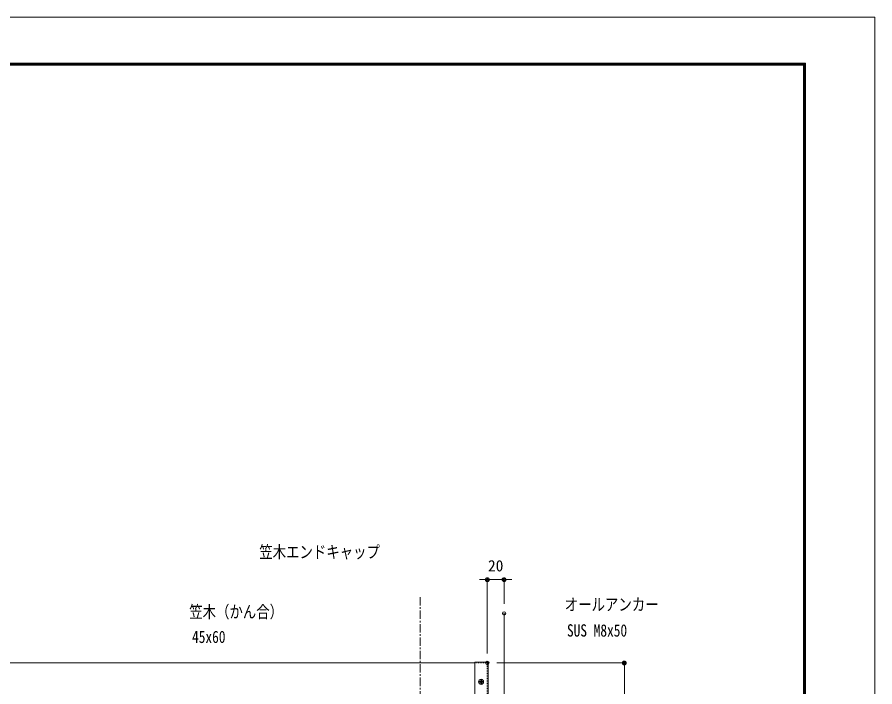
# Model space of a CAD drawing. Units: millimetres, scale not verified. Extents: x -1682 to 1682, y -1188 to 1188.
# Drawn here: x 658 to 1682, y 389 to 1188 of the extents above; entities that cross this region are included whole.
import ezdxf
from ezdxf.enums import TextEntityAlignment as Align

# ---------------------------------------------------------------- set-up
doc = ezdxf.new("R2010")
doc.units = ezdxf.units.MM
doc.header["$LTSCALE"] = 8
doc.header["$PDMODE"] = 32
doc.header["$PDSIZE"] = 4
doc.linetypes.add('USER1', pattern=[2, 1.25, -0.25, 0.25, -0.25])
doc.linetypes.add('USER6', pattern=[0.25, 0.125, -0.125])
for name, color, linetype, lineweight in [('0-0_0', 7, 'Continuous', 18), ('0-1_DEFPOINTS', 7, 'Continuous', 18), ('0-6_WAKU', 7, 'Continuous', 18), ('0-A_6ﾊｯﾁﾝｸﾞ', 4, 'Continuous', 18), ('0-C_2躯体線', 4, 'Continuous', 18), ('0-E_3中心線', 2, 'USER1', 18), ('1-0_1手摺寸法', 3, 'Continuous', 18)]:
    doc.layers.add(name, color=color, linetype=linetype, lineweight=lineweight)
doc.styles.add('ＭＳ ゴシック', font='')
doc.styles.get('ＭＳ ゴシック').set_extended_font_data('MS Gothic')

# ---------------------------------------------------------------- blocks, each defined once
blk = doc.blocks.new('_ORIGIN2')
at = {"layer": '0-0_0'}
blk.add_line((-0.5, 0), (-1, 0), dxfattribs=at)
for radius in [0.5, 0.25]:
    blk.add_circle((0, 0), radius, dxfattribs=at)
blk = doc.blocks.new('D32')
at = {"layer": '0-1_DEFPOINTS'}
for p in [(1381.301, 940.558), (1381.301, 900.281), (1361.301, 841.05)]:
    blk.add_point(p, dxfattribs=at)
at = {"layer": '1-0_1手摺寸法', "color": 7}
for p, q in [((1356.701, 940.558), (1352.101, 940.558)), ((1361.301, 852.55), (1361.301, 940.558)), ((1361.301, 940.558), (1381.301, 940.558)), ((1381.301, 911.781), (1381.301, 940.558)), ((1385.901, 940.558), (1390.501, 940.558))]:
    blk.add_line(p, q, dxfattribs=at)
at = {"layer": '1-0_1手摺寸法', "xscale": 4.6, "yscale": 4.6}
blk.add_blockref('_ORIGIN2', (1361.301, 940.558), dxfattribs=at)
at = {"layer": '1-0_1手摺寸法', "xscale": 4.6, "yscale": 4.6, "rotation": 180}
blk.add_blockref('_ORIGIN2', (1381.301, 940.558), dxfattribs=at)
at = {"layer": '1-0_1手摺寸法', "color": 7, "style": 'ＭＳ ゴシック'}
blk.add_text('20', height=13.49, dxfattribs=at).set_placement((1362.101, 946.308), align=Align.BOTTOM_LEFT)
blk = doc.blocks.new('D36')
at = {"layer": '0-1_DEFPOINTS'}
for p in [(1361.301, 841.05), (1524.855, 841.05)]:
    blk.add_point(p, dxfattribs=at)
at = {"layer": '1-0_1手摺寸法', "color": 7}
for p, q in [((1372.801, 841.05), (1524.855, 841.05)), ((1524.855, -254.35), (1524.855, 836.45))]:
    blk.add_line(p, q, dxfattribs=at)
at = {"layer": '1-0_1手摺寸法', "xscale": 4.6, "yscale": 4.6, "rotation": 90}
blk.add_blockref('_ORIGIN2', (1524.855, 841.05), dxfattribs=at)

msp = doc.modelspace()

# ---------------------------------------------------------------- linework, layer by layer
at = {"layer": '0-0_0'}
for p, q in [((1204.562, 417.107), (482.87, 417.107)), ((1220.562, 418.107), (1204.562, 418.107)), ((1204.562, 418.107), (1204.562, 371.107)), ((1220.562, 418.107), (1220.562, 371.107))]:
    msp.add_line(p, q, dxfattribs=at)
at = {"layer": '0-0_0', "linetype": 'USER6'}
for q in [(1204.562, 417.107), (1219.562, 372.107)]:
    msp.add_line((1219.562, 417.107), q, dxfattribs=at)
at = {"layer": '0-1_DEFPOINTS', "color": 5}
for p, q in [((1682, 1188), (-1682, 1188)), ((1682, -1188), (1682, 1188))]:
    msp.add_line(p, q, dxfattribs=at)
at = {"layer": '0-6_WAKU'}
for p, q in [((1599.2, 1133.2), (-1603.2, 1133.2)), ((1598.6, 1132.6), (-1602.6, 1132.6)), ((1598, 1132), (-1602, 1132)), ((1597.4, 1131.4), (-1601.4, 1131.4)), ((1596.8, 1130.8), (-1600.8, 1130.8)), ((1596.8, -1126.8), (1596.8, 1130.8)), ((1597.4, -1127.4), (1597.4, 1131.4)), ((1598, -1128), (1598, 1132)), ((1598.6, -1128.6), (1598.6, 1132.6)), ((1599.2, -1129.2), (1599.2, 1133.2))]:
    msp.add_line(p, q, dxfattribs=at)
at = {"layer": '0-A_6ﾊｯﾁﾝｸﾞ'}
for p, q in [((1215.362, 394.607), (1208.762, 394.607)), ((1211.187, 394.982), (1209.658, 394.982)), ((1209.658, 394.232), (1209.658, 394.982)), ((1211.187, 394.232), (1209.658, 394.232)), ((1211.687, 397.012), (1211.687, 395.482)), ((1211.687, 397.012), (1212.437, 397.012)), ((1211.687, 392.203), (1211.687, 393.732)), ((1211.687, 392.203), (1212.437, 392.203)), ((1212.062, 391.307), (1212.062, 397.907)), ((1212.437, 397.012), (1212.437, 395.482)), ((1212.437, 392.203), (1212.437, 393.732)), ((1212.937, 394.982), (1214.466, 394.982)), ((1212.937, 394.232), (1214.466, 394.232)), ((1214.466, 394.232), (1214.466, 394.982))]:
    msp.add_line(p, q, dxfattribs=at)
msp.add_circle((1212.062, 394.607), 3, dxfattribs=at)
for centre, start, end in [((1211.187, 395.482), 270, 0), ((1211.187, 393.732), 0, 90), ((1212.937, 395.482), 180, 270), ((1212.937, 393.732), 90, 180)]:
    msp.add_arc(centre, 0.5, start, end, dxfattribs=at)
at = {"layer": '0-C_2躯体線'}
msp.add_line((1239.562, 476.339), (1239.562, -791.43), dxfattribs=at)
at = {"layer": '0-E_3中心線'}
msp.add_line((1139.562, 495.607), (1139.562, -792.622), dxfattribs=at)

# ---------------------------------------------------------------- block references
at = {"layer": '1-0_1手摺寸法'}
for name in ['D32', 'D36']:
    msp.add_blockref(name, (-141.739, -423.942), dxfattribs=at)

# ---------------------------------------------------------------- texts
at = {"layer": '0-0_0', "style": 'ＭＳ ゴシック', "width": 0.8}
for s, p in [('笠木エンドキャップ', (947.392, 537.87)), ('オールアンカー', (1311.979, 475.197)), ('笠木（かん合）', (863.826, 466.517)), ('SUS M8x50', (1314.582, 444.213)), ('45x60', (867.199, 436.585))]:
    msp.add_text(s, height=14.66, dxfattribs=at).set_placement(p, align=Align.BOTTOM_LEFT)

doc.saveas('drawing.dxf')
